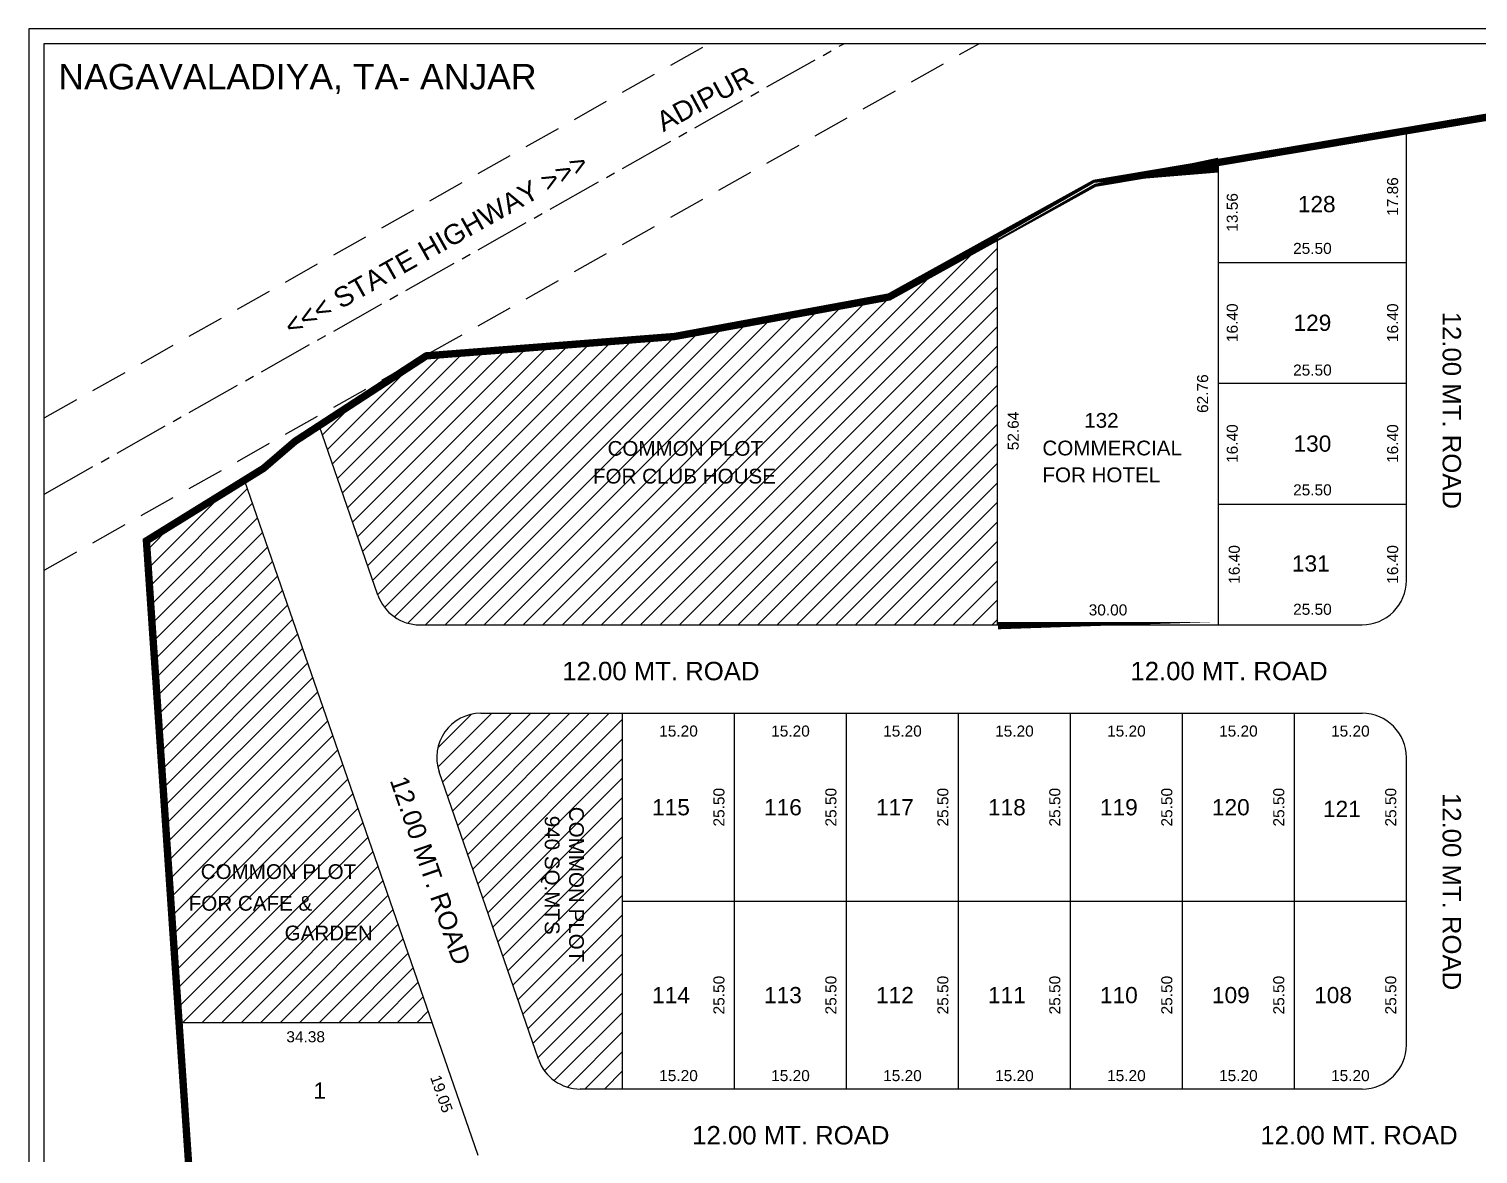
# Model space of a CAD drawing. Header units: metres. Extents: x -20425 to -20124, y -3531 to -2919.
# Drawn here: x -20424.8 to -20228.1, y -3071.2 to -2918.5 of the extents above; entities that cross this region are included whole.
import ezdxf
from ezdxf.enums import TextEntityAlignment as Align

# ---------------------------------------------------------------- set-up
doc = ezdxf.new("R2010")
doc.units = ezdxf.units.M
doc.header["$MEASUREMENT"] = 0
doc.header["$PDMODE"] = 32
doc.header["$PDSIZE"] = 1
doc.linetypes.add('CENTER2', pattern=[1.125, 0.75, -0.125, 0.125, -0.125])
doc.linetypes.add('DASHED', pattern=[0.75, 0.5, -0.25])
for name, color, linetype in [('DIMENTION', 6, 'Continuous'), ('LAYER1', 6, 'Continuous'), ('PLOT BOUND', 7, 'Continuous'), ('TEXT', 7, 'Continuous')]:
    doc.layers.add(name, color=color, linetype=linetype)
doc.styles.add('ARIAL', font='arial.ttf', dxfattribs={"height": 1.5})
doc.dimstyles.new('Copy of STANDARD', dxfattribs={"dimtxt": 1.5, "dimasz": 0.5, "dimexe": 0.2, "dimexo": 0.3, "dimgap": 0.09, "dimtad": 0, "dimzin": 0, "dimdsep": 46, "dimtxsty": 'ARIAL', "dimblk1": 'OPEN', "dimblk2": 'OPEN', "dimsah": 1, "dimcen": 0.09, "dimse1": 1, "dimse2": 1, "dimsd1": 1, "dimsd2": 1, "dimadec": 0, "dimazin": 0, "dimtfac": 1, "dimtofl": 0, "dimtmove": 2, "dimatfit": 3, "dimldrblk": 'OPEN', "dimfxl": 0.2, "dimtolj": 1, "dimtzin": 0, "dimarcsym": 0})
pattern_1 = [(45, (-44131.19684308978, 7794.250278735588), (-1.325825214724777, 1.325825214724777), [])]

# ---------------------------------------------------------------- blocks, each defined once
blk = doc.blocks.new('*D676')
at = {"layer": 'Defpoints', "color": 0, "linetype": 'Continuous', "transparency": 16777216}
for p in [(-20344.23647621943, -3011.401058685251), (-20329.03647621943, -3011.401058685291), (-20344.23647621944, -3013.825418350027)]:
    blk.add_point(p, dxfattribs=at)
at = {"layer": 'DIMENTION', "color": 0, "linetype": 'Continuous', "transparency": 16777216, "insert": (-20336.63647621944, -3013.825418350047), "char_height": 1.5, "attachment_point": 5, "style": 'ARIAL'}
blk.add_mtext('\\A1;15.20', dxfattribs=at)
blk = doc.blocks.new('_OPEN')
at = {"color": 0, "linetype": 'ByBlock'}
for p, q in [((-1, 0.1666666666666667), (0, 0)), ((0, 0), (-1, -0.1666666666666667)), ((0, 0), (-1, 0))]:
    blk.add_line(p, q, dxfattribs=at)
blk = doc.blocks.new('*D677')
at = {"layer": 'Defpoints', "color": 0, "linetype": 'Continuous', "transparency": 16777216}
for p in [(-20329.48759325804, -3011.401058685288), (-20331.14527606496, -3036.901058685288), (-20329.48759325818, -3036.901058685288)]:
    blk.add_point(p, dxfattribs=at)
at = {"layer": 'DIMENTION', "color": 0, "linetype": 'Continuous', "transparency": 16777216, "insert": (-20331.14527606496, -3024.151058685282), "char_height": 1.5, "attachment_point": 5, "rotation": 90, "style": 'ARIAL'}
blk.add_mtext('\\A1;25.50', dxfattribs=at)
blk = doc.blocks.new('*D678')
at = {"layer": 'Defpoints', "color": 0, "linetype": 'Continuous', "transparency": 16777216}
for p in [(-20329.48759325818, -3036.901058685288), (-20331.14527606495, -3062.401058685594), (-20329.03647621956, -3062.401058685594)]:
    blk.add_point(p, dxfattribs=at)
at = {"layer": 'DIMENTION', "color": 0, "linetype": 'Continuous', "transparency": 16777216, "insert": (-20331.14527606495, -3049.651058685435), "char_height": 1.5, "attachment_point": 5, "rotation": 90, "style": 'ARIAL'}
blk.add_mtext('\\A1;25.50', dxfattribs=at)
blk = doc.blocks.new('*D679')
at = {"layer": 'Defpoints', "color": 0, "linetype": 'Continuous', "transparency": 16777216}
for p in [(-20329.03647621956, -3060.587679181501), (-20344.23647621956, -3062.401058685553), (-20329.03647621956, -3062.401058685593)]:
    blk.add_point(p, dxfattribs=at)
at = {"layer": 'DIMENTION', "color": 0, "linetype": 'Continuous', "transparency": 16777216, "insert": (-20336.63647621956, -3060.587679181501), "char_height": 1.5, "attachment_point": 5, "style": 'ARIAL'}
blk.add_mtext('\\A1;15.20', dxfattribs=at)
blk = doc.blocks.new('*D680')
at = {"layer": 'Defpoints', "color": 0, "linetype": 'Continuous', "transparency": 16777216}
for p in [(-20268.23647621943, -3011.401058685291), (-20253.03647621943, -3011.401058685327), (-20268.23647621943, -3013.825418350067)]:
    blk.add_point(p, dxfattribs=at)
at = {"layer": 'DIMENTION', "color": 0, "linetype": 'Continuous', "transparency": 16777216, "insert": (-20260.63647621943, -3013.825418350085), "char_height": 1.5, "attachment_point": 5, "style": 'ARIAL'}
blk.add_mtext('\\A1;15.20', dxfattribs=at)
blk = doc.blocks.new('*D681')
at = {"layer": 'Defpoints', "color": 0, "linetype": 'Continuous', "transparency": 16777216}
for p in [(-20253.48759325804, -3011.401058685328), (-20255.14527606494, -3036.901058685328), (-20253.48759325818, -3036.901058685328)]:
    blk.add_point(p, dxfattribs=at)
at = {"layer": 'DIMENTION', "color": 0, "linetype": 'Continuous', "transparency": 16777216, "insert": (-20255.14527606494, -3024.151058685322), "char_height": 1.5, "attachment_point": 5, "rotation": 90, "style": 'ARIAL'}
blk.add_mtext('\\A1;25.50', dxfattribs=at)
blk = doc.blocks.new('*D682')
at = {"layer": 'Defpoints', "color": 0, "linetype": 'Continuous', "transparency": 16777216}
for p in [(-20253.48759325818, -3036.901058685328), (-20255.14527606493, -3062.40105868563), (-20253.03647621956, -3062.40105868563)]:
    blk.add_point(p, dxfattribs=at)
at = {"layer": 'DIMENTION', "color": 0, "linetype": 'Continuous', "transparency": 16777216, "insert": (-20255.14527606493, -3049.651058685473), "char_height": 1.5, "attachment_point": 5, "rotation": 90, "style": 'ARIAL'}
blk.add_mtext('\\A1;25.50', dxfattribs=at)
blk = doc.blocks.new('*D683')
at = {"layer": 'Defpoints', "color": 0, "linetype": 'Continuous', "transparency": 16777216}
for p in [(-20253.03647621955, -3060.587679181537), (-20268.23647621955, -3062.401058685593), (-20253.03647621955, -3062.401058685629)]:
    blk.add_point(p, dxfattribs=at)
at = {"layer": 'DIMENTION', "color": 0, "linetype": 'Continuous', "transparency": 16777216, "insert": (-20260.63647621955, -3060.587679181537), "char_height": 1.5, "attachment_point": 5, "style": 'ARIAL'}
blk.add_mtext('\\A1;15.20', dxfattribs=at)
blk = doc.blocks.new('*D684')
at = {"layer": 'Defpoints', "color": 0, "linetype": 'Continuous', "transparency": 16777216}
for p in [(-20237.83647621944, -2981.088595458377), (-20263.33647621953, -2983.001058685646), (-20237.83647621944, -2983.001058685784)]:
    blk.add_point(p, dxfattribs=at)
at = {"layer": 'DIMENTION', "color": 0, "linetype": 'Continuous', "transparency": 16777216, "insert": (-20250.58647621949, -2981.088595458377), "char_height": 1.5, "attachment_point": 5, "style": 'ARIAL'}
blk.add_mtext('\\A1;25.50', dxfattribs=at)
blk = doc.blocks.new('*D685')
at = {"layer": 'Defpoints', "color": 0, "linetype": 'Continuous', "transparency": 16777216}
for p in [(-20263.33647621945, -2983.001058685647), (-20261.19123399631, -2983.001058685647), (-20263.33647621954, -2999.401058685648)]:
    blk.add_point(p, dxfattribs=at)
at = {"layer": 'DIMENTION', "color": 0, "linetype": 'Continuous', "transparency": 16777216, "insert": (-20261.1912339963, -2991.201058685641), "char_height": 1.5, "attachment_point": 5, "rotation": 90, "style": 'ARIAL'}
blk.add_mtext('\\A1;16.40', dxfattribs=at)
blk = doc.blocks.new('*D686')
at = {"layer": 'Defpoints', "color": 0, "linetype": 'Continuous', "transparency": 16777216}
for p in [(-20293.3364762194, -2946.762142111423), (-20293.33647621954, -2999.401058685485), (-20291.19603702057, -2999.401058685485)]:
    blk.add_point(p, dxfattribs=at)
at = {"layer": 'DIMENTION', "color": 0, "linetype": 'Continuous', "transparency": 16777216, "insert": (-20291.19603702057, -2973.081600398447), "char_height": 1.5, "attachment_point": 5, "rotation": 90, "style": 'ARIAL'}
blk.add_mtext('\\A1;52.64', dxfattribs=at)
blk = doc.blocks.new('*D687')
at = {"layer": 'Defpoints', "color": 0, "linetype": 'Continuous', "transparency": 16777216}
for p in [(-20293.33647621952, -2997.381743259313), (-20293.33647621953, -2999.401058685484), (-20263.33647621953, -2999.401058685648)]:
    blk.add_point(p, dxfattribs=at)
at = {"layer": 'DIMENTION', "color": 0, "linetype": 'Continuous', "transparency": 16777216, "insert": (-20278.33647621952, -2997.381743259395), "char_height": 1.5, "attachment_point": 5, "style": 'ARIAL'}
blk.add_mtext('\\A1;30.00', dxfattribs=at)
blk = doc.blocks.new('*D688')
at = {"layer": 'Defpoints', "color": 0, "linetype": 'Continuous', "transparency": 16777216}
for p in [(-20263.33647621954, -2936.640515764961), (-20265.47971185947, -2999.401058685648), (-20263.33647621954, -2999.401058685648)]:
    blk.add_point(p, dxfattribs=at)
at = {"layer": 'DIMENTION', "color": 0, "linetype": 'Continuous', "transparency": 16777216, "insert": (-20265.47971185946, -2968.020787225299), "char_height": 1.5, "attachment_point": 5, "rotation": 90, "style": 'ARIAL'}
blk.add_mtext('\\A1;62.76', dxfattribs=at)
blk = doc.blocks.new('*D699')
at = {"layer": 'Defpoints', "color": 0, "linetype": 'Continuous', "transparency": 16777216}
for p in [(-20404.43813050719, -3053.401058685593), (-20370.06161686945, -3053.401058685593), (-20404.43813050719, -3055.313709701708)]:
    blk.add_point(p, dxfattribs=at)
at = {"layer": 'DIMENTION', "color": 0, "linetype": 'Continuous', "transparency": 16777216, "insert": (-20387.24987368832, -3055.313709701708), "char_height": 1.5, "attachment_point": 5, "style": 'ARIAL'}
blk.add_mtext('\\A1;34.38', dxfattribs=at)
blk = doc.blocks.new('*D593')
at = {"layer": 'Defpoints', "color": 0, "linetype": 'Continuous', "transparency": 16777216}
for p in [(-20371.92243515264, -3054.044606215416), (-20370.06161686945, -3053.401058685592), (-20363.83647621953, -3071.401058685594)]:
    blk.add_point(p, dxfattribs=at)
at = {"layer": 'DIMENTION', "color": 0, "linetype": 'Continuous', "transparency": 16777216, "insert": (-20368.80986482768, -3063.044606215417), "char_height": 1.5, "attachment_point": 5, "rotation": 289.07749119587214, "style": 'ARIAL'}
blk.add_mtext('\\A1;19.05', dxfattribs=at)
blk = doc.blocks.new('*D879')
at = {"layer": 'Defpoints', "color": 0, "linetype": 'Continuous', "transparency": 16777216}
for p in [(-20253.0364762196, -3011.401058685375), (-20237.8364762196, -3011.401058685411), (-20253.03647621961, -3013.82541835015)]:
    blk.add_point(p, dxfattribs=at)
at = {"layer": 'DIMENTION', "color": 0, "linetype": 'Continuous', "transparency": 16777216, "insert": (-20245.43647621961, -3013.825418350169), "char_height": 1.5, "attachment_point": 5, "style": 'ARIAL'}
blk.add_mtext('\\A1;15.20', dxfattribs=at)
blk = doc.blocks.new('*D880')
at = {"layer": 'Defpoints', "color": 0, "linetype": 'Continuous', "transparency": 16777216}
for p in [(-20238.28759325822, -3011.401058685412), (-20239.9452760651, -3036.901058685412), (-20238.28759325836, -3036.901058685412)]:
    blk.add_point(p, dxfattribs=at)
at = {"layer": 'DIMENTION', "color": 0, "linetype": 'Continuous', "transparency": 16777216, "insert": (-20239.9452760651, -3024.151058685406), "char_height": 1.5, "attachment_point": 5, "rotation": 90, "style": 'ARIAL'}
blk.add_mtext('\\A1;25.50', dxfattribs=at)
blk = doc.blocks.new('*D881')
at = {"layer": 'Defpoints', "color": 0, "linetype": 'Continuous', "transparency": 16777216}
for p in [(-20238.28759325836, -3036.901058685412), (-20239.9452760651, -3062.401058685714), (-20237.83647621974, -3062.401058685714)]:
    blk.add_point(p, dxfattribs=at)
at = {"layer": 'DIMENTION', "color": 0, "linetype": 'Continuous', "transparency": 16777216, "insert": (-20239.94527606509, -3049.651058685557), "char_height": 1.5, "attachment_point": 5, "rotation": 90, "style": 'ARIAL'}
blk.add_mtext('\\A1;25.50', dxfattribs=at)
blk = doc.blocks.new('*D882')
at = {"layer": 'Defpoints', "color": 0, "linetype": 'Continuous', "transparency": 16777216}
for p in [(-20237.83647621973, -3060.587679181621), (-20253.03647621973, -3062.401058685677), (-20237.83647621973, -3062.401058685713)]:
    blk.add_point(p, dxfattribs=at)
at = {"layer": 'DIMENTION', "color": 0, "linetype": 'Continuous', "transparency": 16777216, "insert": (-20245.43647621973, -3060.587679181621), "char_height": 1.5, "attachment_point": 5, "style": 'ARIAL'}
blk.add_mtext('\\A1;15.20', dxfattribs=at)
blk = doc.blocks.new('*D883')
at = {"layer": 'Defpoints', "color": 0, "linetype": 'Continuous', "transparency": 16777216}
for p in [(-20283.43647621943, -3011.401058685291), (-20268.23647621943, -3011.401058685327), (-20283.43647621943, -3013.825418350067)]:
    blk.add_point(p, dxfattribs=at)
at = {"layer": 'DIMENTION', "color": 0, "linetype": 'Continuous', "transparency": 16777216, "insert": (-20275.83647621943, -3013.825418350085), "char_height": 1.5, "attachment_point": 5, "style": 'ARIAL'}
blk.add_mtext('\\A1;15.20', dxfattribs=at)
blk = doc.blocks.new('*D884')
at = {"layer": 'Defpoints', "color": 0, "linetype": 'Continuous', "transparency": 16777216}
for p in [(-20268.68759325804, -3011.401058685328), (-20270.34527606493, -3036.901058685328), (-20268.68759325818, -3036.901058685328)]:
    blk.add_point(p, dxfattribs=at)
at = {"layer": 'DIMENTION', "color": 0, "linetype": 'Continuous', "transparency": 16777216, "insert": (-20270.34527606492, -3024.151058685322), "char_height": 1.5, "attachment_point": 5, "rotation": 90, "style": 'ARIAL'}
blk.add_mtext('\\A1;25.50', dxfattribs=at)
blk = doc.blocks.new('*D885')
at = {"layer": 'Defpoints', "color": 0, "linetype": 'Continuous', "transparency": 16777216}
for p in [(-20268.68759325818, -3036.901058685328), (-20270.34527606492, -3062.40105868563), (-20268.23647621956, -3062.40105868563)]:
    blk.add_point(p, dxfattribs=at)
at = {"layer": 'DIMENTION', "color": 0, "linetype": 'Continuous', "transparency": 16777216, "insert": (-20270.34527606492, -3049.651058685473), "char_height": 1.5, "attachment_point": 5, "rotation": 90, "style": 'ARIAL'}
blk.add_mtext('\\A1;25.50', dxfattribs=at)
blk = doc.blocks.new('*D886')
at = {"layer": 'Defpoints', "color": 0, "linetype": 'Continuous', "transparency": 16777216}
for p in [(-20268.23647621955, -3060.587679181537), (-20283.43647621955, -3062.401058685593), (-20268.23647621955, -3062.401058685629)]:
    blk.add_point(p, dxfattribs=at)
at = {"layer": 'DIMENTION', "color": 0, "linetype": 'Continuous', "transparency": 16777216, "insert": (-20275.83647621956, -3060.587679181537), "char_height": 1.5, "attachment_point": 5, "style": 'ARIAL'}
blk.add_mtext('\\A1;15.20', dxfattribs=at)
blk = doc.blocks.new('*D887')
at = {"layer": 'Defpoints', "color": 0, "linetype": 'Continuous', "transparency": 16777216}
for p in [(-20298.63647621942, -3011.401058685125), (-20283.43647621942, -3011.401058685162), (-20298.63647621943, -3013.825418349901)]:
    blk.add_point(p, dxfattribs=at)
at = {"layer": 'DIMENTION', "color": 0, "linetype": 'Continuous', "transparency": 16777216, "insert": (-20291.03647621943, -3013.825418349919), "char_height": 1.5, "attachment_point": 5, "style": 'ARIAL'}
blk.add_mtext('\\A1;15.20', dxfattribs=at)
blk = doc.blocks.new('*D888')
at = {"layer": 'Defpoints', "color": 0, "linetype": 'Continuous', "transparency": 16777216}
for p in [(-20283.88759325804, -3011.401058685163), (-20285.54527606492, -3036.901058685163), (-20283.88759325818, -3036.901058685163)]:
    blk.add_point(p, dxfattribs=at)
at = {"layer": 'DIMENTION', "color": 0, "linetype": 'Continuous', "transparency": 16777216, "insert": (-20285.54527606492, -3024.151058685156), "char_height": 1.5, "attachment_point": 5, "rotation": 90, "style": 'ARIAL'}
blk.add_mtext('\\A1;25.50', dxfattribs=at)
blk = doc.blocks.new('*D889')
at = {"layer": 'Defpoints', "color": 0, "linetype": 'Continuous', "transparency": 16777216}
for p in [(-20283.88759325818, -3036.901058685163), (-20285.54527606492, -3062.401058685465), (-20283.43647621956, -3062.401058685465)]:
    blk.add_point(p, dxfattribs=at)
at = {"layer": 'DIMENTION', "color": 0, "linetype": 'Continuous', "transparency": 16777216, "insert": (-20285.54527606491, -3049.651058685307), "char_height": 1.5, "attachment_point": 5, "rotation": 90, "style": 'ARIAL'}
blk.add_mtext('\\A1;25.50', dxfattribs=at)
blk = doc.blocks.new('*D890')
at = {"layer": 'Defpoints', "color": 0, "linetype": 'Continuous', "transparency": 16777216}
for p in [(-20283.43647621955, -3060.587679181372), (-20298.63647621955, -3062.401058685427), (-20283.43647621955, -3062.401058685464)]:
    blk.add_point(p, dxfattribs=at)
at = {"layer": 'DIMENTION', "color": 0, "linetype": 'Continuous', "transparency": 16777216, "insert": (-20291.03647621955, -3060.587679181372), "char_height": 1.5, "attachment_point": 5, "style": 'ARIAL'}
blk.add_mtext('\\A1;15.20', dxfattribs=at)
blk = doc.blocks.new('*D891')
at = {"layer": 'Defpoints', "color": 0, "linetype": 'Continuous', "transparency": 16777216}
for p in [(-20313.83647621943, -3011.401058685176), (-20298.63647621943, -3011.401058685213), (-20313.83647621943, -3013.825418349952)]:
    blk.add_point(p, dxfattribs=at)
at = {"layer": 'DIMENTION', "color": 0, "linetype": 'Continuous', "transparency": 16777216, "insert": (-20306.23647621943, -3013.82541834997), "char_height": 1.5, "attachment_point": 5, "style": 'ARIAL'}
blk.add_mtext('\\A1;15.20', dxfattribs=at)
blk = doc.blocks.new('*D892')
at = {"layer": 'Defpoints', "color": 0, "linetype": 'Continuous', "transparency": 16777216}
for p in [(-20299.08759325804, -3011.401058685214), (-20300.74527606493, -3036.901058685214), (-20299.08759325818, -3036.901058685214)]:
    blk.add_point(p, dxfattribs=at)
at = {"layer": 'DIMENTION', "color": 0, "linetype": 'Continuous', "transparency": 16777216, "insert": (-20300.74527606492, -3024.151058685207), "char_height": 1.5, "attachment_point": 5, "rotation": 90, "style": 'ARIAL'}
blk.add_mtext('\\A1;25.50', dxfattribs=at)
blk = doc.blocks.new('*D893')
at = {"layer": 'Defpoints', "color": 0, "linetype": 'Continuous', "transparency": 16777216}
for p in [(-20299.08759325818, -3036.901058685214), (-20300.74527606492, -3062.401058685516), (-20298.63647621956, -3062.401058685516)]:
    blk.add_point(p, dxfattribs=at)
at = {"layer": 'DIMENTION', "color": 0, "linetype": 'Continuous', "transparency": 16777216, "insert": (-20300.74527606492, -3049.651058685358), "char_height": 1.5, "attachment_point": 5, "rotation": 90, "style": 'ARIAL'}
blk.add_mtext('\\A1;25.50', dxfattribs=at)
blk = doc.blocks.new('*D894')
at = {"layer": 'Defpoints', "color": 0, "linetype": 'Continuous', "transparency": 16777216}
for p in [(-20298.63647621956, -3060.587679181423), (-20313.83647621956, -3062.401058685478), (-20298.63647621956, -3062.401058685515)]:
    blk.add_point(p, dxfattribs=at)
at = {"layer": 'DIMENTION', "color": 0, "linetype": 'Continuous', "transparency": 16777216, "insert": (-20306.23647621956, -3060.587679181423), "char_height": 1.5, "attachment_point": 5, "style": 'ARIAL'}
blk.add_mtext('\\A1;15.20', dxfattribs=at)
blk = doc.blocks.new('*D895')
at = {"layer": 'Defpoints', "color": 0, "linetype": 'Continuous', "transparency": 16777216}
for p in [(-20329.03647621943, -3011.40105868514), (-20313.83647621943, -3011.401058685176), (-20329.03647621943, -3013.825418349916)]:
    blk.add_point(p, dxfattribs=at)
at = {"layer": 'DIMENTION', "color": 0, "linetype": 'Continuous', "transparency": 16777216, "insert": (-20321.43647621943, -3013.825418349934), "char_height": 1.5, "attachment_point": 5, "style": 'ARIAL'}
blk.add_mtext('\\A1;15.20', dxfattribs=at)
blk = doc.blocks.new('*D896')
at = {"layer": 'Defpoints', "color": 0, "linetype": 'Continuous', "transparency": 16777216}
for p in [(-20314.28759325804, -3011.401058685177), (-20315.94527606493, -3036.901058685177), (-20314.28759325818, -3036.901058685177)]:
    blk.add_point(p, dxfattribs=at)
at = {"layer": 'DIMENTION', "color": 0, "linetype": 'Continuous', "transparency": 16777216, "insert": (-20315.94527606493, -3024.151058685171), "char_height": 1.5, "attachment_point": 5, "rotation": 90, "style": 'ARIAL'}
blk.add_mtext('\\A1;25.50', dxfattribs=at)
blk = doc.blocks.new('*D897')
at = {"layer": 'Defpoints', "color": 0, "linetype": 'Continuous', "transparency": 16777216}
for p in [(-20314.28759325818, -3036.901058685177), (-20315.94527606492, -3062.401058685479), (-20313.83647621956, -3062.401058685479)]:
    blk.add_point(p, dxfattribs=at)
at = {"layer": 'DIMENTION', "color": 0, "linetype": 'Continuous', "transparency": 16777216, "insert": (-20315.94527606492, -3049.651058685322), "char_height": 1.5, "attachment_point": 5, "rotation": 90, "style": 'ARIAL'}
blk.add_mtext('\\A1;25.50', dxfattribs=at)
blk = doc.blocks.new('*D898')
at = {"layer": 'Defpoints', "color": 0, "linetype": 'Continuous', "transparency": 16777216}
for p in [(-20313.83647621956, -3060.587679181386), (-20329.03647621956, -3062.401058685442), (-20313.83647621956, -3062.401058685478)]:
    blk.add_point(p, dxfattribs=at)
at = {"layer": 'DIMENTION', "color": 0, "linetype": 'Continuous', "transparency": 16777216, "insert": (-20321.43647621955, -3060.587679181386), "char_height": 1.5, "attachment_point": 5, "style": 'ARIAL'}
blk.add_mtext('\\A1;15.20', dxfattribs=at)
blk = doc.blocks.new('*D899')
at = {"layer": 'Defpoints', "color": 0, "linetype": 'Continuous', "transparency": 16777216}
for p in [(-20263.33647621954, -2966.601058685646), (-20261.46013321709, -2966.601058685646), (-20263.33647621945, -2983.001058685647)]:
    blk.add_point(p, dxfattribs=at)
at = {"layer": 'DIMENTION', "color": 0, "linetype": 'Continuous', "transparency": 16777216, "insert": (-20261.46013321708, -2974.80105868564), "char_height": 1.5, "attachment_point": 5, "rotation": 90, "style": 'ARIAL'}
blk.add_mtext('\\A1;16.40', dxfattribs=at)
blk = doc.blocks.new('*D900')
at = {"layer": 'Defpoints', "color": 0, "linetype": 'Continuous', "transparency": 16777216}
for p in [(-20263.33647621936, -2950.201058685644), (-20261.46013321708, -2950.201058685644), (-20263.33647621954, -2966.601058685646)]:
    blk.add_point(p, dxfattribs=at)
at = {"layer": 'DIMENTION', "color": 0, "linetype": 'Continuous', "transparency": 16777216, "insert": (-20261.46013321708, -2958.401058685638), "char_height": 1.5, "attachment_point": 5, "rotation": 90, "style": 'ARIAL'}
blk.add_mtext('\\A1;16.40', dxfattribs=at)
blk = doc.blocks.new('*D901')
at = {"layer": 'Defpoints', "color": 0, "linetype": 'Continuous', "transparency": 16777216}
for p in [(-20263.33647621954, -2936.640515764961), (-20261.46013321707, -2936.640515764961), (-20263.33647621936, -2950.201058685644)]:
    blk.add_point(p, dxfattribs=at)
at = {"layer": 'DIMENTION', "color": 0, "linetype": 'Continuous', "transparency": 16777216, "insert": (-20261.46013321707, -2943.420787225296), "char_height": 1.5, "attachment_point": 5, "rotation": 90, "style": 'ARIAL'}
blk.add_mtext('\\A1;13.56', dxfattribs=at)
blk = doc.blocks.new('*D902')
at = {"layer": 'Defpoints', "color": 0, "linetype": 'Continuous', "transparency": 16777216}
for p in [(-20237.83647621954, -2932.34551700053), (-20239.69045118974, -2950.201058685782), (-20237.83647621964, -2950.201058685782)]:
    blk.add_point(p, dxfattribs=at)
at = {"layer": 'DIMENTION', "color": 0, "linetype": 'Continuous', "transparency": 16777216, "insert": (-20239.69045118974, -2941.27328784315), "char_height": 1.5, "attachment_point": 5, "rotation": 90, "style": 'ARIAL'}
blk.add_mtext('\\A1;17.86', dxfattribs=at)
blk = doc.blocks.new('*D903')
at = {"layer": 'Defpoints', "color": 0, "linetype": 'Continuous', "transparency": 16777216}
for p in [(-20237.83647621964, -2950.201058685782), (-20239.69045118974, -2966.601058685784), (-20237.83647621936, -2966.601058685784)]:
    blk.add_point(p, dxfattribs=at)
at = {"layer": 'DIMENTION', "color": 0, "linetype": 'Continuous', "transparency": 16777216, "insert": (-20239.69045118973, -2958.401058685777), "char_height": 1.5, "attachment_point": 5, "rotation": 90, "style": 'ARIAL'}
blk.add_mtext('\\A1;16.40', dxfattribs=at)
blk = doc.blocks.new('*D904')
at = {"layer": 'Defpoints', "color": 0, "linetype": 'Continuous', "transparency": 16777216}
for p in [(-20237.83647621936, -2966.601058685784), (-20239.69045118973, -2983.001058685785), (-20237.83647621945, -2983.001058685785)]:
    blk.add_point(p, dxfattribs=at)
at = {"layer": 'DIMENTION', "color": 0, "linetype": 'Continuous', "transparency": 16777216, "insert": (-20239.69045118973, -2974.801058685778), "char_height": 1.5, "attachment_point": 5, "rotation": 90, "style": 'ARIAL'}
blk.add_mtext('\\A1;16.40', dxfattribs=at)
blk = doc.blocks.new('*D905')
at = {"layer": 'Defpoints', "color": 0, "linetype": 'Continuous', "transparency": 16777216}
for p in [(-20237.83647621945, -2983.001058685785), (-20239.69045118972, -2999.401058685787), (-20237.83647621957, -2999.401058685787)]:
    blk.add_point(p, dxfattribs=at)
at = {"layer": 'DIMENTION', "color": 0, "linetype": 'Continuous', "transparency": 16777216, "insert": (-20239.69045118972, -2991.20105868578), "char_height": 1.5, "attachment_point": 5, "rotation": 90, "style": 'ARIAL'}
blk.add_mtext('\\A1;16.40', dxfattribs=at)
blk = doc.blocks.new('*D906')
at = {"layer": 'Defpoints', "color": 0, "linetype": 'Continuous', "transparency": 16777216}
for p in [(-20263.33647621953, -2997.296671140573), (-20263.33647621953, -2999.401058685786), (-20237.83647621956, -2999.401058685786)]:
    blk.add_point(p, dxfattribs=at)
at = {"layer": 'DIMENTION', "color": 0, "linetype": 'Continuous', "transparency": 16777216, "insert": (-20250.58647621955, -2997.296671140573), "char_height": 1.5, "attachment_point": 5, "style": 'ARIAL'}
blk.add_mtext('\\A1;25.50', dxfattribs=at)
blk = doc.blocks.new('*D907')
at = {"layer": 'Defpoints', "color": 0, "linetype": 'Continuous', "transparency": 16777216}
for p in [(-20263.33647621943, -2964.82881907445), (-20263.33647621944, -2966.601058685645), (-20237.83647621935, -2966.601058685783)]:
    blk.add_point(p, dxfattribs=at)
at = {"layer": 'DIMENTION', "color": 0, "linetype": 'Continuous', "transparency": 16777216, "insert": (-20250.58647621939, -2964.828819074519), "char_height": 1.5, "attachment_point": 5, "style": 'ARIAL'}
blk.add_mtext('\\A1;25.50', dxfattribs=at)
blk = doc.blocks.new('*D908')
at = {"layer": 'Defpoints', "color": 0, "linetype": 'Continuous', "transparency": 16777216}
for p in [(-20263.33647621935, -2948.317701442396), (-20263.33647621935, -2950.201058685643), (-20237.83647621926, -2950.201058685781)]:
    blk.add_point(p, dxfattribs=at)
at = {"layer": 'DIMENTION', "color": 0, "linetype": 'Continuous', "transparency": 16777216, "insert": (-20250.5864762193, -2948.317701442465), "char_height": 1.5, "attachment_point": 5, "style": 'ARIAL'}
blk.add_mtext('\\A1;25.50', dxfattribs=at)

msp = doc.modelspace()

# ---------------------------------------------------------------- hatches: boundary and pattern name
at = {"layer": 'DIMENTION', "linetype": 'Continuous'}
h = msp.add_hatch(dxfattribs=at)
h.set_pattern_fill('ANSI31', color=74, scale=15)
h.set_pattern_definition([(45, (-44350.55840735293, 4710.880171389796), (-1.325825214724777, 1.325825214724777), [])])
h.paths.add_polyline_path([(-20293.3364762194, -2946.762142111422), (-20308.05272178082, -2954.902075245236), (-20337.17415520548, -2960.266442022048), (-20370.87296593247, -2962.890164799277), (-20385.39715043652, -2972.343883502212), (-20377.43649069593, -2995.362138572858, 0.3197297993110093), (-20371.76602636986, -2999.401058685058), (-20293.33647621953, -2999.401058685484)])
h.paths.add_polyline_path([(-20348.77140222351, -2980.769759946186), (-20322.89759594793, -2980.769759946186), (-20322.89759594793, -2977.665394325448), (-20348.77140222351, -2977.665394325448)], flags=24)
h.paths.add_polyline_path([(-20346.78747748429, -2977.004187573697), (-20324.64218416914, -2977.004187573697), (-20324.64218416914, -2973.899821952959), (-20346.78747748429, -2973.899821952959)], flags=24)
h = msp.add_hatch(dxfattribs=at)
h.set_pattern_fill('ANSI31', color=74, scale=15)
h.set_pattern_definition(pattern_1)
h.paths.add_polyline_path([(-20395.53443357277, -2979.746385410732), (-20408.86808735029, -2987.995476321319), (-20404.43813050719, -3053.401058685593), (-20370.06161686945, -3053.401058685593)])
h.paths.add_polyline_path([(-20390.62154270683, -3042.772413143741), (-20377.63382101515, -3042.772413143741), (-20377.63382101515, -3039.670093907724), (-20390.62154270683, -3039.670093907724)], flags=24)
h.paths.add_polyline_path([(-20402.01387887987, -3034.443321789015), (-20379.86858556473, -3034.443321789015), (-20379.86858556473, -3031.338956168276), (-20402.01387887987, -3031.338956168276)], flags=24)
h.paths.add_polyline_path([(-20403.64255800538, -3038.759497551482), (-20385.06002048833, -3038.759497551482), (-20385.06002048833, -3035.636714468261), (-20403.64255800538, -3035.636714468261)], flags=24)
h = msp.add_hatch(dxfattribs=at)
h.set_pattern_fill('ANSI31', color=74, scale=15)
h.set_pattern_definition(pattern_1)
h.paths.add_polyline_path([(-20355.64849842103, -3058.36213857339, 0.3197297993125206), (-20349.97803409492, -3062.401058685592), (-20344.23647621956, -3062.401058685592), (-20344.23647621943, -3011.401058685207), (-20363.46583883655, -3011.401058685102, 0.5154617263656004), (-20369.1363031627, -3019.362138572901)])
h.paths.add_polyline_path([(-20352.03795112134, -3023.571995499728), (-20352.03795112134, -3045.71728881487), (-20348.93358550061, -3045.71728881487), (-20348.93358550061, -3023.571995499728)], flags=24)
h.paths.add_polyline_path([(-20355.49262920588, -3024.76377614497), (-20355.49262920588, -3042.007978054928), (-20352.20613534503, -3042.007978054928), (-20352.20613534503, -3024.76377614497)], flags=24)

# ---------------------------------------------------------------- linework, layer by layer
at = {"layer": 'DIMENTION', "color": 0, "linetype": 'Continuous'}
for p, q in [((-20237.83647621953, -2993.401058685753), (-20237.83647621953, -2932.345517000529)), ((-20263.33647621953, -2999.401058685648), (-20263.33647621953, -2936.640515764961)), ((-20377.43649069593, -2995.362138572857), (-20385.39715043652, -2972.343883502212)), ((-20237.83647621953, -3056.401058685593), (-20237.83647621953, -3017.401058685755)), ((-20355.64849842103, -3058.362138573391), (-20369.13630316269, -3019.3621385729)), ((-20243.83647621953, -3062.401058685593), (-20349.97803409493, -3062.401058685593))]:
    msp.add_line(p, q, dxfattribs=at)
for points in [[(-20424.8108386122, -3531.340915149549), (-20124.44906261936, -3531.340915149549), (-20124.44906261936, -2918.53053045725), (-20424.8108386122, -2918.53053045725)], [(-20422.8108386122, -3529.340915149549), (-20126.44906261936, -3529.340915149549), (-20126.44906261936, -2920.53053045725), (-20422.8108386122, -2920.53053045725)]]:
    msp.add_lwpolyline(points, close=True, dxfattribs=at)
at = {"layer": 'DIMENTION', "color": 1, "linetype": 'Continuous', "const_width": 1}
msp.add_lwpolyline([(-20200.33647621953, -3114.401058685597), (-20198.38286620569, -3103.182746851193), (-20188.60150438187, -3067.250441858034), (-20186.1370021568, -3062.401058685593), (-20186.1370021568, -3062.401058685593), (-20181.42930720043, -3053.137761428201), (-20215.37315016699, -2928.561989249914), (-20215.37315016699, -2928.561989249914), (-20280.16059587609, -2939.474224515454), (-20308.05272178082, -2954.902075245236), (-20337.17415520548, -2960.266442022048), (-20370.87296593247, -2962.890164799277), (-20388.70401721002, -2974.496306466548), (-20392.97045364369, -2978.160135768978), (-20408.86808735029, -2987.995476321319), (-20400.04156959771, -3118.313570673619), (-20387.87567695835, -3246.876577673249), (-20389.24643072755, -3311.002794070593), (-20390.61718460151, -3375.12901536858), (-20389.47100051564, -3521.815158322941), (-20202.63689221914, -3521.815319405543), (-20200.33647640654, -3475.953051589046), (-20200.33647621953, -3383.108578989993), (-20200.33647621954, -3335.9010586856)], close=True, dxfattribs=at)
at = {"layer": 'DIMENTION', "color": 6, "linetype": 'Continuous', "const_width": 0.15}
msp.add_lwpolyline([(-20263.33647621953, -2936.640515764961), (-20280.16059587609, -2939.474224515454), (-20293.3364762194, -2946.762142111422), (-20293.33647621953, -2999.401058685484), (-20263.33647621953, -2999.401058685648), (-20263.33647621947, -2973.901058685648)], close=True, dxfattribs=at)
at = {"layer": 'DIMENTION', "color": 0, "linetype": 'Continuous'}
for points in [[(-20363.83647621953, -3071.401058685593), (-20395.53443357277, -2979.746385410735)], [(-20370.06161686945, -3053.401058685593), (-20404.43813050719, -3053.401058685593)]]:
    msp.add_lwpolyline(points, dxfattribs=at)
for centre, radius, start, end in [((-20243.83647621953, -2993.401058685753), 6, 269.9999999995831, 0), ((-20243.83647621953, -3017.401058685755), 6, 0, 89.99999999958312), ((-20243.83647621953, -3056.401058685593), 6, 270, 0), ((-20349.97803409492, -3056.401058685591), 6.000000000000909, 199.0774911958279, 270)]:
    msp.add_arc(centre, radius, start, end, dxfattribs=at)
at = {"layer": 'PLOT BOUND', "linetype": 'Continuous'}
for p, q in [((-20263.33647621935, -2950.201058685643), (-20237.83647621926, -2950.201058685781)), ((-20263.33647621944, -2966.601058685645), (-20237.83647621935, -2966.601058685783)), ((-20263.33647621953, -2983.001058685646), (-20237.83647621944, -2983.001058685784)), ((-20371.76602636986, -2999.401058685058), (-20243.83647621956, -2999.401058685753)), ((-20363.46583883655, -3011.401058685102), (-20243.8364762195, -3011.401058685755)), ((-20344.23647621949, -3036.901058685207), (-20237.83647621967, -3036.901058685788))]:
    msp.add_line(p, q, dxfattribs=at)
at = {"layer": 'PLOT BOUND', "linetype": 'CENTER2', "ltscale": 10, "elevation": 1.446999999999988}
msp.add_lwpolyline([(-20422.65598612399, -2981.606295971536), (-20314.20374172851, -2920.53053045725)], dxfattribs=at)
at = {"layer": 'PLOT BOUND', "linetype": 'DASHED', "ltscale": 10, "elevation": 1.446999999999988}
for points in [[(-20422.65598612399, -2971.277263324637), (-20332.54500628013, -2920.53053045725)], [(-20422.65598612399, -2991.935328618434), (-20295.86247717688, -2920.53053045725)]]:
    msp.add_lwpolyline(points, dxfattribs=at)
at = {"layer": 'PLOT BOUND', "linetype": 'Continuous'}
for points in [[(-20293.33647621953, -2999.401058685648), (-20293.3364762194, -2946.762142111422)], [(-20263.33647621953, -2999.401058685648), (-20263.33647621947, -2973.901058685648)], [(-20344.23647621956, -3062.401058685593), (-20344.23647621943, -3011.401058685251)], [(-20329.03647621956, -3062.401058685631), (-20329.03647621943, -3011.401058685291)], [(-20313.83647621956, -3062.401058685669), (-20313.83647621943, -3011.401058685373)], [(-20298.63647621956, -3062.401058685708), (-20298.63647621943, -3011.401058685457)], [(-20283.43647621955, -3062.401058685746), (-20283.43647621943, -3011.401058685538)], [(-20268.23647621955, -3062.401058685784), (-20268.23647621943, -3011.401058685622)], [(-20253.03647621955, -3062.401058685822), (-20253.03647621943, -3011.40105868548)]]:
    msp.add_lwpolyline(points, dxfattribs=at)
for centre, start, end in [((-20371.76602636983, -2993.401058685058), 199.0774911958279, 269.9999999995831), ((-20363.46583883659, -3017.401058685102), 89.99999999958312, 199.0774911958279)]:
    msp.add_arc(centre, 6, start, end, dxfattribs=at)

# ---------------------------------------------------------------- texts
at = {"layer": 'DIMENTION', "color": 6, "linetype": 'Continuous', "style": 'ARIAL'}
msp.add_text('132', height=2, dxfattribs=at).set_placement((-20279.23030641102, -2971.650453599666), align=Align.MIDDLE_CENTER)
at = {"layer": 'DIMENTION', "color": 0, "linetype": 'Continuous', "style": 'ARIAL'}
for s, height, p in [('COMMON PLOT', 2, (-20346.27008321416, -2976.452686891569)), ('FOR CLUB HOUSE', 2, (-20348.25400795339, -2980.218259264058)), ('12.00 MT. ROAD', 2.5, (-20352.42322627216, -3006.921377484839)), ('12.00 MT. ROAD', 2.5, (-20275.29460746813, -3006.921377484839)), ('COMMON PLOT', 2, (-20401.49648460975, -3033.891821106887)), ('FOR CAFE & ', 2, (-20403.12209415817, -3038.192648983952)), ('GARDEN', 2, (-20390.10448950083, -3042.221253525733)), ('12.00 MT. ROAD', 2.5, (-20334.77908010365, -3069.921377485169)), ('12.00 MT. ROAD', 2.5, (-20257.65046129963, -3069.921377485169))]:
    msp.add_text(s, height=height, dxfattribs=at).set_placement(p)
at = {"layer": 'DIMENTION', "color": 6, "linetype": 'Continuous', "style": 'ARIAL'}
for s, p in [('COMMERCIAL', (-20287.23663807791, -2976.399452349242)), ('FOR HOTEL', (-20287.23663807791, -2980.040004181281))]:
    msp.add_text(s, height=2, dxfattribs=at).set_placement(p)
at = {"layer": 'DIMENTION', "color": 0, "linetype": 'Continuous', "style": 'ARIAL'}
for s, p in [('COMMON PLOT', (-20351.48645043921, -3024.08938976985)), ('940 SQ.MTS', (-20354.78935499033, -3025.311525121777))]:
    msp.add_text(s, height=2, rotation=270, dxfattribs=at).set_placement(p)
at = {"layer": 'LAYER1', "color": 7, "linetype": 'Continuous', "style": 'ARIAL'}
msp.add_text('NAGAVALADIYA, TA- ANJAR', height=3.456, dxfattribs=at).set_placement((-20420.82138035553, -2926.731988421478))
at = {"layer": 'LAYER1', "color": 0, "linetype": 'Continuous', "style": 'ARIAL'}
for rotation, p in [(270, (-20232.91279817024, -2956.902333388543)), (289.0790161909752, (-20375.85738975262, -3020.488679130098)), (270, (-20232.91279817024, -3022.209167010466))]:
    msp.add_text('12.00 MT. ROAD', height=2.5, rotation=rotation, dxfattribs=at).set_placement(p)
at = {"layer": 'PLOT BOUND', "color": 0, "linetype": 'Continuous', "style": 'ARIAL'}
for s, rotation, p in [('ADIPUR', 28.41880342633202, (-20338.69764957831, -2932.553287774963, -1.083050000000036)), ('<<< STATE HIGHWAY >>>', 29.39, (-20389.16333013697, -2960.337208341183, -3.61310000000006))]:
    msp.add_text(s, height=2.7, rotation=rotation, dxfattribs=at).set_placement(p)
at = {"layer": 'TEXT', "linetype": 'Continuous', "style": 'ARIAL'}
for s, p in [('128', (-20250.00544440164, -2942.298105555014)), ('129', (-20250.58647621951, -2958.401058685713)), ('130', (-20250.5864762195, -2974.801058685716)), ('131', (-20250.80122349851, -2991.071948383109)), ('115', (-20337.65982236399, -3024.151058685246)), ('116', (-20322.45982236399, -3024.151058685329)), ('117', (-20307.25982236399, -3024.151058685415)), ('118', (-20292.05982236399, -3024.151058685495)), ('119', (-20276.85982236399, -3024.151058685578)), ('120', (-20261.65982236399, -3024.15105868566)), ('121', (-20246.58713042744, -3024.383104492568)), ('114', (-20337.65982236406, -3049.651058685417)), ('113', (-20322.45982236406, -3049.651058685464)), ('112', (-20307.25982236406, -3049.651058685502)), ('111', (-20292.05982236406, -3049.651058685542)), ('110', (-20276.85982236406, -3049.651058685587)), ('109', (-20261.65982236406, -3049.651058685624)), ('108', (-20247.78143993924, -3049.651058685626)), ('1', (-20385.34669761555, -3062.604667302603))]:
    msp.add_text(s, height=2.2, dxfattribs=at).set_placement(p, align=Align.MIDDLE_CENTER)

# ---------------------------------------------------------------- dimensions: what is measured, and where the dimension line sits
at = {"layer": 'DIMENTION', "linetype": 'Continuous'}
for base, p1, p2, angle, override, picture, middle in [((-20239.69045118974, -2950.201058685782), (-20237.83647621953, -2932.345517000529), (-20237.83647621963, -2950.201058685781), 90, {"dimscale": 1, "dimfxl": 0.18}, '*D902', (-20239.69045118974, -2941.27328784315)), ((-20261.46013321707, -2936.640515764961), (-20263.33647621935, -2950.201058685643), (-20263.33647621953, -2936.640515764961), 270.0000000002084, {"dimscale": 1, "dimtmove": 1, "dimfxl": 0.18}, '*D901', (-20261.46013321707, -2943.420787225296)), ((-20261.46013321708, -2950.201058685644), (-20263.33647621953, -2966.601058685645), (-20263.33647621935, -2950.201058685643), 270.0000000002084, {"dimscale": 1, "dimtmove": 1, "dimfxl": 0.18}, '*D900', (-20261.46013321708, -2958.401058685638)), ((-20239.69045118974, -2966.601058685784), (-20237.83647621963, -2950.201058685781), (-20237.83647621935, -2966.601058685783), 90, {"dimscale": 1, "dimtmove": 1, "dimfxl": 0.18}, '*D903', (-20239.69045118973, -2958.401058685777)), ((-20239.69045118973, -2983.001058685785), (-20237.83647621935, -2966.601058685783), (-20237.83647621944, -2983.001058685784), 90, {"dimscale": 1, "dimtmove": 1, "dimfxl": 0.18}, '*D904', (-20239.69045118973, -2974.801058685778)), ((-20239.69045118972, -2999.401058685787), (-20237.83647621944, -2983.001058685784), (-20237.83647621956, -2999.401058685786), 90, {"dimscale": 1, "dimtmove": 1, "dimfxl": 0.18}, '*D905', (-20239.69045118972, -2991.20105868578)), ((-20331.14527606495, -3062.401058685594), (-20329.48759325817, -3036.901058685287), (-20329.03647621956, -3062.401058685593), 89.99999999958312, {"dimscale": 1, "dimtmove": 1, "dimfxl": 0.18}, '*D678', (-20331.14527606495, -3049.651058685435)), ((-20315.94527606492, -3062.401058685479), (-20314.28759325817, -3036.901058685176), (-20313.83647621956, -3062.401058685478), 89.99999999958312, {"dimscale": 1, "dimtmove": 1, "dimfxl": 0.18}, '*D897', (-20315.94527606492, -3049.651058685322)), ((-20300.74527606492, -3062.401058685516), (-20299.08759325817, -3036.901058685213), (-20298.63647621956, -3062.401058685515), 89.99999999958312, {"dimscale": 1, "dimtmove": 1, "dimfxl": 0.18}, '*D893', (-20300.74527606492, -3049.651058685358)), ((-20285.54527606492, -3062.401058685465), (-20283.88759325817, -3036.901058685162), (-20283.43647621955, -3062.401058685464), 89.99999999958312, {"dimscale": 1, "dimtmove": 1, "dimfxl": 0.18}, '*D889', (-20285.54527606491, -3049.651058685307)), ((-20270.34527606492, -3062.40105868563), (-20268.68759325817, -3036.901058685327), (-20268.23647621955, -3062.401058685629), 89.99999999958312, {"dimscale": 1, "dimtmove": 1, "dimfxl": 0.18}, '*D885', (-20270.34527606492, -3049.651058685473)), ((-20255.14527606493, -3062.40105868563), (-20253.48759325817, -3036.901058685327), (-20253.03647621955, -3062.401058685629), 89.99999999958312, {"dimscale": 1, "dimtmove": 1, "dimfxl": 0.18}, '*D682', (-20255.14527606493, -3049.651058685473)), ((-20239.9452760651, -3062.401058685714), (-20238.28759325835, -3036.901058685411), (-20237.83647621973, -3062.401058685713), 89.99999999958312, {"dimscale": 1, "dimtmove": 1, "dimfxl": 0.18}, '*D881', (-20239.94527606509, -3049.651058685557))]:
    dim = msp.add_linear_dim(base=base, p1=p1, p2=p2, angle=angle, dimstyle='Copy of STANDARD', override=override, dxfattribs=at)
    dim.commit()
    dim.dimension.update_dxf_attribs({"geometry": picture, "text_midpoint": middle})
for p1, p2, distance, picture, middle in [((-20263.33647621953, -2936.640515764961), (-20263.33647621953, -2999.401058685648), -2.1432356399382115, '*D688', (-20265.47971185946, -2968.020787225299)), ((-20293.3364762194, -2946.762142111422), (-20293.33647621953, -2999.401058685484), 2.140439198959939, '*D686', (-20291.19603702057, -2973.081600398447)), ((-20237.83647621926, -2950.201058685781), (-20263.33647621935, -2950.201058685643), -1.8833572432472465, '*D908', (-20250.5864762193, -2948.317701442465)), ((-20237.83647621935, -2966.601058685783), (-20263.33647621944, -2966.601058685645), -1.772239611194891, '*D907', (-20250.58647621939, -2964.828819074519)), ((-20263.33647621944, -2983.001058685646), (-20263.33647621953, -2966.601058685645), -1.87634300244099, '*D899', (-20261.46013321708, -2974.80105868564)), ((-20263.33647621953, -2983.001058685646), (-20237.83647621944, -2983.001058685784), 1.9124632274069884, '*D684', (-20250.58647621949, -2981.088595458377)), ((-20263.33647621953, -2999.401058685648), (-20263.33647621944, -2983.001058685646), -2.145242223130481, '*D685', (-20261.1912339963, -2991.201058685641)), ((-20263.33647621953, -2999.401058685648), (-20293.33647621953, -2999.401058685484), -2.0193154261705786, '*D687', (-20278.33647621952, -2997.381743259395)), ((-20237.83647621956, -2999.401058685786), (-20263.33647621953, -2999.401058685786), -2.104387545213285, '*D906', (-20250.58647621955, -2997.296671140573)), ((-20329.03647621943, -3011.401058685291), (-20344.23647621943, -3011.401058685251), 2.424359664776148, '*D676', (-20336.63647621944, -3013.825418350047)), ((-20329.48759325804, -3011.401058685287), (-20329.48759325817, -3036.901058685287), -1.6576828067882161, '*D677', (-20331.14527606496, -3024.151058685282)), ((-20313.83647621943, -3011.401058685176), (-20329.03647621943, -3011.40105868514), 2.424359664776148, '*D895', (-20321.43647621943, -3013.825418349934)), ((-20314.28759325804, -3011.401058685176), (-20314.28759325817, -3036.901058685176), -1.6576828067591123, '*D896', (-20315.94527606493, -3024.151058685171)), ((-20298.63647621943, -3011.401058685213), (-20313.83647621943, -3011.401058685176), 2.424359664776148, '*D891', (-20306.23647621943, -3013.82541834997)), ((-20299.08759325803, -3011.401058685213), (-20299.08759325817, -3036.901058685213), -1.6576828067591123, '*D892', (-20300.74527606492, -3024.151058685207)), ((-20283.43647621942, -3011.401058685162), (-20298.63647621942, -3011.401058685125), 2.424359664776148, '*D887', (-20291.03647621943, -3013.825418349919)), ((-20283.88759325803, -3011.401058685162), (-20283.88759325817, -3036.901058685162), -1.6576828067518363, '*D888', (-20285.54527606492, -3024.151058685156)), ((-20268.23647621943, -3011.401058685327), (-20283.43647621943, -3011.401058685291), 2.424359664776148, '*D883', (-20275.83647621943, -3013.825418350085)), ((-20268.68759325803, -3011.401058685327), (-20268.68759325817, -3036.901058685327), -1.6576828067591123, '*D884', (-20270.34527606492, -3024.151058685322)), ((-20253.03647621943, -3011.401058685327), (-20268.23647621943, -3011.401058685291), 2.424359664776148, '*D680', (-20260.63647621943, -3013.825418350085)), ((-20253.48759325803, -3011.401058685327), (-20253.48759325817, -3036.901058685327), -1.6576828067700262, '*D681', (-20255.14527606494, -3024.151058685322)), ((-20237.8364762196, -3011.401058685411), (-20253.0364762196, -3011.401058685375), 2.4243596647747836, '*D879', (-20245.43647621961, -3013.825418350169)), ((-20238.28759325821, -3011.401058685411), (-20238.28759325835, -3036.901058685411), -1.6576828067518363, '*D880', (-20239.9452760651, -3024.151058685406)), ((-20370.06161686945, -3053.401058685593), (-20404.43813050719, -3053.401058685593), 1.9126510161149783, '*D699', (-20387.24987368832, -3055.313709701708)), ((-20363.83647621953, -3071.401058685593), (-20370.06161686945, -3053.401058685593), 1.9689586349616963, '*D593', (-20368.80986482768, -3063.044606215417)), ((-20344.23647621956, -3062.401058685553), (-20329.03647621956, -3062.401058685593), 1.8133795040921543, '*D679', (-20336.63647621956, -3060.587679181501)), ((-20329.03647621956, -3062.401058685442), (-20313.83647621956, -3062.401058685478), 1.8133795040916991, '*D898', (-20321.43647621955, -3060.587679181386)), ((-20313.83647621956, -3062.401058685478), (-20298.63647621956, -3062.401058685515), 1.813379504092154, '*D894', (-20306.23647621956, -3060.587679181423)), ((-20298.63647621955, -3062.401058685427), (-20283.43647621955, -3062.401058685464), 1.8133795040916993, '*D890', (-20291.03647621955, -3060.587679181372)), ((-20283.43647621955, -3062.401058685593), (-20268.23647621955, -3062.401058685629), 1.8133795040916991, '*D886', (-20275.83647621956, -3060.587679181537)), ((-20268.23647621955, -3062.401058685593), (-20253.03647621955, -3062.401058685629), 1.8133795040916991, '*D683', (-20260.63647621955, -3060.587679181537)), ((-20253.03647621973, -3062.401058685677), (-20237.83647621973, -3062.401058685713), 1.813379504092154, '*D882', (-20245.43647621973, -3060.587679181621))]:
    dim = msp.add_aligned_dim(p1=p1, p2=p2, distance=distance, dimstyle='Copy of STANDARD', override={"dimscale": 1, "dimfxl": 0.18}, dxfattribs=at)
    dim.commit()
    dim.dimension.update_dxf_attribs({"geometry": picture, "text_midpoint": middle})

doc.saveas('drawing.dxf')
